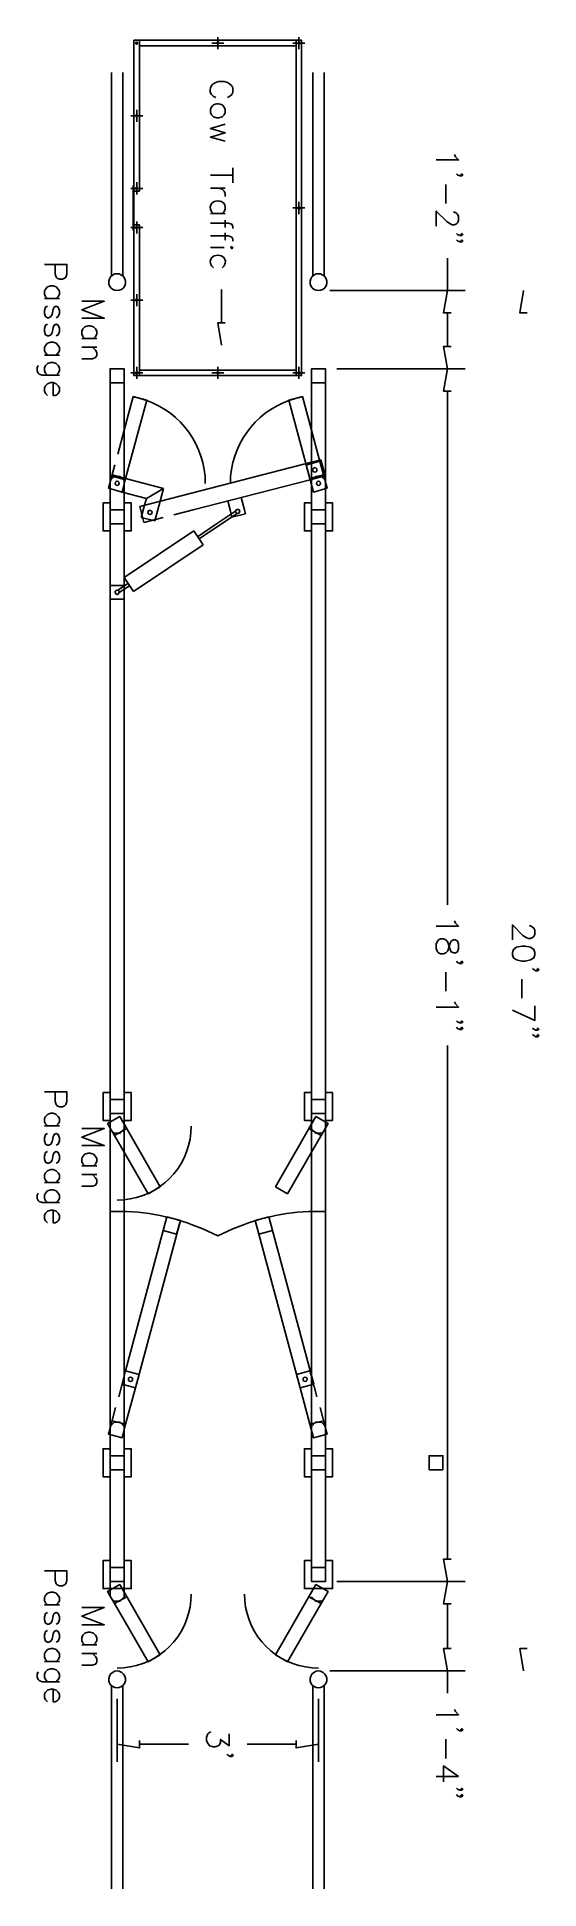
# Model space of a CAD drawing. Extents: x 517 to 607, y 384 to 716.
import ezdxf

# ---------------------------------------------------------------- set-up
doc = ezdxf.new("R2010")
doc.units = 0
doc.layers.add('Sort_Gate_Installation', color=7, linetype='CONTINUOUS')

msp = doc.modelspace()

# ---------------------------------------------------------------- linework, layer by layer
at = {"layer": 'Sort_Gate_Installation', "color": 7}
for points in [[(534.29, 681.93), (534.29, 654.94), (564.29, 654.94), (564.29, 714.94), (534.29, 714.94), (534.29, 687.93)], [(534.66, 714.3), (534.79, 714.25), (534.79, 714.25)], [(534.79, 714.25), (534.93, 714.3)], [(535.3, 714.94), (535.3, 687.93)], [(563.3, 713.93), (535.3, 713.93)], [(548.21, 714.43), (550.37, 714.43)], [(549.17, 714.3), (549.3, 714.25), (549.3, 714.25)], [(549.3, 715.53), (549.3, 713.37)], [(549.3, 714.25), (549.43, 714.3)], [(562.71, 714.43), (564.87, 714.43)], [(563.3, 654.94), (563.3, 714.94)], [(563.67, 714.3), (563.81, 714.25), (563.81, 714.25)], [(563.81, 715.53), (563.81, 713.37)], [(563.81, 714.25), (563.94, 714.3)], [(530.29, 709.18), (530.29, 672.78)], [(532.29, 672.78), (532.29, 709.18)], [(566.29, 672.78), (566.29, 709.18)], [(568.29, 709.18), (568.29, 672.78)], [(551.01, 704.7), (551.41, 704.89), (551.78, 705.26), (551.97, 705.63), (551.97, 706.41), (551.78, 706.78), (551.41, 707.18), (551.01, 707.37), (550.45, 707.55), (549.49, 707.55)], [(547.97, 702.59), (547.97, 702.03), (548.15, 701.63), (548.53, 701.26), (549.11, 701.07), (549.49, 701.07), (550.07, 701.26), (550.45, 701.63), (550.63, 702.03), (550.63, 702.59), (550.63, 702.59)], [(548.15, 705.26), (548.53, 704.89), (548.93, 704.7)], [(550.63, 702.59), (550.45, 702.97), (550.07, 703.37)], [(533.73, 701.45), (535.89, 701.45)], [(534.66, 701.31), (534.79, 701.23), (534.79, 701.23)], [(534.79, 702.51), (534.79, 700.35)], [(534.79, 701.23), (534.93, 701.31)], [(550.63, 699.93), (547.97, 699.18), (550.63, 698.41), (547.97, 697.63), (550.63, 696.89)], [(591.59, 694.49), (591.78, 694.09), (592.34, 693.53), (588.34, 693.53)], [(534.79, 689.53), (534.79, 687.37)], [(551.97, 690.78), (547.97, 690.78)], [(551.97, 692.11), (551.97, 689.45)], [(592.93, 690.67), (592.74, 690.86), (592.93, 691.05), (593.11, 690.86), (592.93, 690.67), (592.55, 690.67), (592.15, 690.86), (591.97, 691.05)], [(533.73, 688.43), (535.89, 688.43)], [(534.29, 688.94), (534.18, 688.94), (534.18, 687.93), (534.29, 687.93), (534.29, 688.94), (534.29, 688.94)], [(534.18, 688.94), (534.18, 688.94)], [(534.29, 688.94), (534.18, 688.94), (534.18, 680.94), (534.29, 680.94), (534.29, 688.94), (534.29, 688.94)], [(534.18, 688.94), (534.18, 688.94)], [(534.29, 687.93), (535.3, 687.93)], [(534.66, 688.3), (534.79, 688.25), (534.79, 688.25)], [(534.79, 688.25), (534.93, 688.3)], [(550.63, 688.51), (547.97, 688.51)], [(549.49, 688.51), (550.07, 688.3), (550.45, 687.93), (550.63, 687.55), (550.63, 686.97)], [(563.81, 686.01), (563.81, 683.85)], [(590.07, 689.15), (590.07, 685.71)], [(550.63, 683.93), (547.97, 683.93)], [(548.15, 684.3), (548.53, 683.93)], [(550.07, 683.93), (550.45, 684.3)], [(550.63, 682.78), (550.63, 681.45)], [(562.71, 684.94), (564.87, 684.94)], [(563.67, 684.81), (563.81, 684.75), (563.81, 684.75)], [(563.81, 684.75), (563.94, 684.81)], [(591.41, 684.19), (591.59, 684.19), (591.97, 684.01), (592.15, 683.82), (592.34, 683.42), (592.34, 682.67), (592.15, 682.27), (591.97, 682.09), (591.59, 681.9), (591.22, 681.9), (590.82, 682.09), (590.26, 682.49), (588.34, 684.38), (588.34, 681.71)], [(533.73, 681.45), (535.89, 681.45)], [(534.29, 681.93), (534.18, 681.93), (534.18, 680.94), (534.29, 680.94), (534.29, 681.93), (534.29, 681.93)], [(534.18, 681.93), (534.18, 681.93)], [(534.29, 681.93), (535.3, 681.93)], [(534.79, 681.23), (534.93, 681.31), (534.98, 681.45), (534.93, 681.55), (534.79, 681.63), (534.66, 681.55), (534.61, 681.45), (534.66, 681.31), (534.79, 681.23), (534.79, 681.23)], [(534.79, 682.51), (534.79, 680.35)], [(535.3, 681.93), (535.3, 654.94)], [(551.97, 681.26), (551.97, 681.63), (551.78, 682.03), (551.19, 682.22), (547.97, 682.22)], [(551.97, 678.97), (551.97, 679.37), (551.78, 679.74), (551.19, 679.93), (547.97, 679.93)], [(550.63, 680.51), (550.63, 679.18)], [(592.93, 680.01), (592.74, 680.19), (592.93, 680.38), (593.11, 680.19), (592.93, 680.01), (592.55, 680.01), (592.15, 680.19), (591.97, 680.38)], [(550.45, 677.85), (547.97, 677.85)], [(551.78, 678.03), (551.59, 677.85), (551.78, 677.63), (551.97, 677.85), (551.78, 678.03), (551.78, 678.03)], [(592.93, 678.86), (592.74, 679.05), (592.93, 679.23), (593.11, 679.05), (592.93, 678.86), (592.55, 678.86), (592.15, 679.05), (591.97, 679.23)], [(518.31, 674.83), (522.31, 674.83), (522.31, 673.1), (522.1, 672.54), (521.91, 672.35), (521.54, 672.17), (520.98, 672.17), (520.58, 672.35), (520.39, 672.54), (520.21, 673.1), (520.21, 674.83)], [(531.67, 673.13), (531.3, 673.15), (530.9, 673.13)], [(548.15, 674.59), (548.53, 674.22)], [(550.07, 674.22), (550.45, 674.59)], [(567.67, 673.13), (567.3, 673.15), (566.9, 673.13)], [(590.34, 670.17), (590.34, 675.98)], [(520.39, 668.73), (520.77, 669.1), (520.98, 669.5), (520.98, 670.06), (520.77, 670.43), (520.39, 670.83), (519.83, 671.02), (519.43, 671.02), (518.87, 670.83), (518.5, 670.43), (518.31, 670.06), (518.31, 669.5), (518.5, 669.1), (518.87, 668.73)], [(530.55, 670.38), (530.9, 670.22), (531.3, 670.17), (531.3, 670.17)], [(531.3, 670.17), (531.67, 670.22), (532.05, 670.38)], [(534.79, 669.53), (534.79, 667.37)], [(549.97, 664.38), (549.97, 670.38)], [(566.55, 670.38), (566.9, 670.22), (567.3, 670.17), (567.3, 670.17)], [(567.3, 670.17), (567.67, 670.22), (568.05, 670.38)], [(569.3, 670.17), (593.54, 670.17)], [(591.01, 666.17), (589.67, 666.17), (590.34, 670.17)], [(604.63, 666.17), (603.3, 666.17), (603.97, 670.17)], [(520.98, 668.73), (518.31, 668.73)], [(520.39, 665.29), (520.77, 665.5), (520.98, 666.06), (520.98, 666.62), (520.77, 667.21), (520.39, 667.39), (520.02, 667.21), (519.83, 666.83), (519.65, 665.87), (519.43, 665.5), (519.06, 665.29), (518.87, 665.29), (518.5, 665.5), (518.31, 666.06), (518.31, 666.62), (518.5, 667.21), (518.87, 667.39)], [(524.98, 668.25), (528.98, 668.25), (524.98, 666.73), (528.98, 665.21), (524.98, 665.21)], [(533.73, 668.43), (535.89, 668.43)], [(534.66, 668.3), (534.79, 668.25), (534.79, 668.25)], [(534.79, 668.25), (534.93, 668.3)], [(590.34, 660.17), (590.34, 666.17)], [(520.39, 662.06), (520.77, 662.25), (520.98, 662.83), (520.98, 663.39), (520.77, 663.95), (520.39, 664.17), (520.02, 663.95), (519.83, 663.58), (519.65, 662.62), (519.43, 662.25), (519.06, 662.06), (518.87, 662.06), (518.5, 662.25), (518.31, 662.83), (518.31, 663.39), (518.5, 663.95), (518.87, 664.17)], [(527.06, 661.58), (527.43, 661.95), (527.65, 662.35), (527.65, 662.91), (527.43, 663.29), (527.06, 663.69), (526.5, 663.87), (526.1, 663.87), (525.54, 663.69), (525.17, 663.29), (524.98, 662.91), (524.98, 662.35), (525.17, 661.95), (525.54, 661.58)], [(550.63, 664.38), (549.3, 664.38), (549.97, 660.38)], [(520.39, 658.62), (520.77, 659.02), (520.98, 659.39), (520.98, 659.95), (520.77, 660.35), (520.39, 660.73), (519.83, 660.91), (519.43, 660.91), (518.87, 660.73), (518.5, 660.35), (518.31, 659.95), (518.31, 659.39), (518.5, 659.02), (518.87, 658.62)], [(527.65, 661.58), (524.98, 661.58)], [(527.65, 660.06), (524.98, 660.06)], [(526.87, 660.06), (527.43, 659.5), (527.65, 659.1), (527.65, 658.54), (527.43, 658.17), (526.87, 657.95), (524.98, 657.95)], [(591.01, 660.17), (589.67, 660.17), (590.34, 656.17)], [(520.98, 655.02), (517.91, 655.02), (517.35, 655.21), (517.17, 655.39), (516.98, 655.77), (516.98, 656.35), (517.17, 656.73)], [(520.98, 658.62), (518.31, 658.62)], [(520.39, 655.02), (520.77, 655.39), (520.98, 655.77), (520.98, 656.35), (520.77, 656.73), (520.39, 657.1), (519.83, 657.29), (519.43, 657.29), (518.87, 657.1), (518.5, 656.73), (518.31, 656.35), (518.31, 655.77), (518.5, 655.39), (518.87, 655.02)], [(532.55, 653.66), (530.05, 653.66), (530.05, 656.17), (532.55, 656.17), (532.55, 653.66), (532.55, 653.66)], [(534.79, 656.51), (534.79, 654.35)], [(549.3, 656.51), (549.3, 654.35)], [(563.81, 656.51), (563.81, 654.35)], [(568.55, 653.66), (566.05, 653.66), (566.05, 656.17), (568.55, 656.17), (568.55, 653.66), (568.55, 653.66)], [(570.55, 656.17), (593.54, 656.17)], [(570.55, 656.17), (593.54, 656.17)], [(591.01, 652.17), (589.67, 652.17), (590.34, 656.17)], [(519.83, 653.69), (519.83, 651.39), (520.21, 651.39), (520.58, 651.58), (520.77, 651.77), (520.98, 652.17), (520.98, 652.73), (520.77, 653.1), (520.39, 653.5), (519.83, 653.69), (519.43, 653.69), (518.87, 653.5), (518.5, 653.1), (518.31, 652.73), (518.31, 652.17), (518.5, 651.77), (518.87, 651.39)], [(530.05, 653.66), (530.05, 630.91)], [(532.55, 653.66), (532.55, 630.91)], [(533.73, 655.45), (535.89, 655.45)], [(534.79, 655.23), (534.93, 655.31), (534.98, 655.45), (534.93, 655.55), (534.79, 655.63), (534.66, 655.55), (534.61, 655.45), (534.66, 655.31), (534.79, 655.23), (534.79, 655.23)], [(535.3, 655.93), (563.3, 655.93)], [(548.21, 655.45), (550.37, 655.45)], [(549.3, 655.23), (549.43, 655.31), (549.49, 655.45), (549.43, 655.55), (549.3, 655.63), (549.17, 655.55), (549.11, 655.45), (549.17, 655.31), (549.3, 655.23), (549.3, 655.23)], [(562.71, 655.45), (564.87, 655.45)], [(563.81, 655.23), (563.94, 655.31), (563.99, 655.45), (563.94, 655.55), (563.81, 655.63), (563.67, 655.55), (563.62, 655.45), (563.67, 655.31), (563.81, 655.23), (563.81, 655.23)], [(566.05, 653.66), (566.05, 630.91)], [(568.55, 653.66), (568.55, 630.91)], [(534.15, 651.18), (532.55, 645.15)], [(535.41, 650.86), (534.15, 651.15)], [(564.42, 651.18), (566.05, 645.15), (567.46, 639.82), (568.18, 637.18), (565.75, 636.54), (565.06, 639.21), (562.02, 650.54), (564.42, 651.18)], [(564.45, 651.15), (563.19, 650.86)], [(590.34, 652.17), (590.34, 560.25)], [(539.59, 634.73), (532.55, 636.62)], [(547.03, 635.66), (547.01, 636.94)], [(551.59, 636.94), (551.54, 635.66)], [(536.53, 632.97), (532.18, 634.11)], [(536.53, 632.97), (539.59, 634.73)], [(553.49, 633.13), (554.05, 630.91), (554.23, 630.22)], [(530.05, 632.17), (528.79, 632.17), (528.79, 627.15), (530.05, 627.15)], [(532.55, 628.41), (530.05, 628.41), (530.05, 525.39), (532.55, 525.39), (532.55, 628.41), (532.55, 628.41), (530.05, 628.41), (530.05, 630.91), (532.55, 630.91), (532.55, 628.41), (532.55, 628.41)], [(532.55, 627.15), (533.81, 627.15), (533.81, 632.17), (532.55, 632.17)], [(545.67, 626.11), (549.06, 628.41), (552.47, 630.67)], [(545.97, 625.71), (549.97, 628.41), (552.74, 630.27)], [(551.06, 632.51), (551.49, 630.91), (551.81, 629.61)], [(566.05, 632.17), (564.79, 632.17), (564.79, 627.15), (566.05, 627.15)], [(568.55, 628.41), (566.05, 628.41), (566.05, 525.39), (568.55, 525.39), (568.55, 628.41), (568.55, 628.41), (566.05, 628.41), (566.05, 630.91), (568.55, 630.91), (568.55, 628.41), (568.55, 628.41)], [(568.55, 627.15), (569.81, 627.15), (569.81, 632.17), (568.55, 632.17)], [(530.05, 628.41), (530.05, 628.41)], [(544.98, 627.15), (532.53, 618.81), (534.21, 616.3)], [(544.98, 627.15), (546.66, 624.67)], [(566.05, 628.41), (566.05, 628.41)], [(534.21, 616.3), (546.66, 624.67)], [(591.59, 557.37), (591.78, 556.99), (592.34, 556.43), (588.34, 556.43)], [(592.34, 553.18), (592.15, 553.77), (591.78, 553.95), (591.41, 553.95), (591.01, 553.77), (590.82, 553.37), (590.63, 552.62), (590.45, 552.03), (590.07, 551.66), (589.67, 551.47), (589.11, 551.47), (588.74, 551.66), (588.55, 551.85), (588.34, 552.43), (588.34, 553.18), (588.55, 553.77), (588.74, 553.95), (589.11, 554.14), (589.67, 554.14), (590.07, 553.95), (590.45, 553.55), (590.63, 552.99), (590.82, 552.22), (591.01, 551.85), (591.41, 551.66), (591.78, 551.66), (592.15, 551.85), (592.34, 552.43), (592.34, 553.18), (592.34, 553.18)], [(605.01, 556.46), (605.19, 556.46), (605.57, 556.27), (605.78, 556.09), (605.97, 555.71), (605.97, 554.94), (605.78, 554.57), (605.57, 554.38), (605.19, 554.19), (604.82, 554.19), (604.45, 554.38), (603.86, 554.75), (601.97, 556.65), (601.97, 553.98)], [(592.93, 549.77), (592.74, 549.95), (592.93, 550.14), (593.11, 549.95), (592.93, 549.77), (592.55, 549.77), (592.15, 549.95), (591.97, 550.14)], [(605.97, 551.71), (605.78, 552.27), (605.19, 552.65), (604.23, 552.86), (603.67, 552.86), (602.71, 552.65), (602.15, 552.27), (601.97, 551.71), (601.97, 551.31), (602.15, 550.75), (602.71, 550.38), (603.67, 550.19), (604.23, 550.19), (605.19, 550.38), (605.78, 550.75), (605.97, 551.31), (605.97, 551.71), (605.97, 551.71)], [(590.07, 548.22), (590.07, 544.81)], [(603.67, 546.94), (603.67, 543.53)], [(606.53, 548.46), (606.34, 548.65), (606.53, 548.86), (606.71, 548.65), (606.53, 548.46), (606.15, 548.46), (605.78, 548.65), (605.57, 548.86)], [(591.59, 542.89), (591.78, 542.51), (592.34, 541.95), (588.34, 541.95)], [(601.97, 541.42), (605.97, 539.53), (605.97, 542.19)], [(592.93, 539.1), (592.74, 539.29), (592.93, 539.47), (593.11, 539.29), (592.93, 539.1), (592.55, 539.1), (592.15, 539.29), (591.97, 539.47)], [(592.93, 537.95), (592.74, 538.14), (592.93, 538.33), (593.11, 538.14), (592.93, 537.95), (592.55, 537.95), (592.15, 538.14), (591.97, 538.33)], [(606.53, 537.79), (606.34, 537.98), (606.53, 538.19), (606.71, 537.98), (606.53, 537.79), (606.15, 537.79), (605.78, 537.98), (605.57, 538.19)], [(606.53, 536.65), (606.34, 536.86), (606.53, 537.05), (606.71, 536.86), (606.53, 536.65), (606.15, 536.65), (605.78, 536.86), (605.57, 537.05)], [(590.34, 443.15), (590.34, 535.07)], [(518.31, 526.75), (522.31, 526.75), (522.31, 525.05), (522.1, 524.49), (521.91, 524.3), (521.54, 524.09), (520.98, 524.09), (520.58, 524.3), (520.39, 524.49), (520.21, 525.05), (520.21, 526.75)], [(530.05, 526.65), (528.79, 526.65), (528.79, 521.66), (530.05, 521.66)], [(532.55, 522.91), (530.05, 522.91), (530.05, 525.39), (532.55, 525.39), (532.55, 522.91), (532.55, 522.91), (530.05, 522.91), (530.05, 461.66), (532.55, 461.66), (532.55, 522.91), (532.55, 522.91)], [(532.55, 521.66), (533.81, 521.66), (533.81, 526.65), (532.55, 526.65)], [(566.05, 526.65), (564.79, 526.65), (564.79, 521.66), (566.05, 521.66)], [(568.55, 522.91), (566.05, 522.91), (566.05, 525.39), (568.55, 525.39), (568.55, 522.91), (568.55, 522.91), (566.05, 522.91), (566.05, 461.66), (568.55, 461.66), (568.55, 522.91), (568.55, 522.91)], [(568.55, 521.66), (569.81, 521.66), (569.81, 526.65), (568.55, 526.65)], [(520.39, 520.67), (520.77, 521.05), (520.98, 521.42), (520.98, 522.01), (520.77, 522.38), (520.39, 522.75), (519.83, 522.97), (519.43, 522.97), (518.87, 522.75), (518.5, 522.38), (518.31, 522.01), (518.31, 521.42), (518.5, 521.05), (518.87, 520.67)], [(520.98, 520.67), (518.31, 520.67)], [(529.59, 521.1), (530.05, 520.33)], [(530.05, 522.91), (530.05, 522.91)], [(532.55, 520.14), (532.55, 522.91), (530.05, 522.91), (530.05, 520.14), (530.79, 519.39), (531.81, 519.39), (532.55, 520.14)], [(544.5, 519.5), (544.55, 520.65)], [(566.05, 522.91), (566.05, 522.91)], [(520.39, 517.23), (520.77, 517.42), (520.98, 518.01), (520.98, 518.57), (520.77, 519.15), (520.39, 519.34), (520.02, 519.15), (519.83, 518.75), (519.65, 517.82), (519.43, 517.42), (519.06, 517.23), (518.87, 517.23), (518.5, 517.42), (518.31, 518.01), (518.31, 518.57), (518.5, 519.15), (518.87, 519.34)], [(524.98, 520.19), (528.98, 520.19), (524.98, 518.67), (528.98, 517.15), (524.98, 517.15)], [(520.39, 514.01), (520.77, 514.19), (520.98, 514.75), (520.98, 515.34), (520.77, 515.9), (520.39, 516.09), (520.02, 515.9), (519.83, 515.53), (519.65, 514.57), (519.43, 514.19), (519.06, 514.01), (518.87, 514.01), (518.5, 514.19), (518.31, 514.75), (518.31, 515.34), (518.5, 515.9), (518.87, 516.09)], [(527.06, 513.53), (527.43, 513.9), (527.65, 514.3), (527.65, 514.86), (527.43, 515.23), (527.06, 515.63), (526.5, 515.82), (526.1, 515.82), (525.54, 515.63), (525.17, 515.23), (524.98, 514.86), (524.98, 514.3), (525.17, 513.9), (525.54, 513.53)], [(520.39, 510.57), (520.77, 510.97), (520.98, 511.34), (520.98, 511.9), (520.77, 512.3), (520.39, 512.67), (519.83, 512.86), (519.43, 512.86), (518.87, 512.67), (518.5, 512.3), (518.31, 511.9), (518.31, 511.34), (518.5, 510.97), (518.87, 510.57)], [(520.98, 510.57), (518.31, 510.57)], [(527.65, 513.53), (524.98, 513.53)], [(527.65, 512.01), (524.98, 512.01)], [(526.87, 512.01), (527.43, 511.42), (527.65, 511.05), (527.65, 510.49), (527.43, 510.09), (526.87, 509.9), (524.98, 509.9)], [(520.98, 506.97), (517.91, 506.97), (517.35, 507.15), (517.17, 507.34), (516.98, 507.71), (516.98, 508.3), (517.17, 508.67)], [(520.39, 506.97), (520.77, 507.34), (520.98, 507.71), (520.98, 508.3), (520.77, 508.67), (520.39, 509.05), (519.83, 509.23), (519.43, 509.23), (518.87, 509.05), (518.5, 508.67), (518.31, 508.3), (518.31, 507.71), (518.5, 507.34), (518.87, 506.97)], [(531.3, 507.39), (532.45, 507.45)], [(519.83, 505.63), (519.83, 503.34), (520.21, 503.34), (520.58, 503.53), (520.77, 503.71), (520.98, 504.09), (520.98, 504.67), (520.77, 505.05), (520.39, 505.42), (519.83, 505.63), (519.43, 505.63), (518.87, 505.42), (518.5, 505.05), (518.31, 504.67), (518.31, 504.09), (518.5, 503.71), (518.87, 503.34)], [(532.05, 505.39), (530.05, 505.39)], [(532.15, 474.46), (534.58, 473.79), (542.61, 503.74), (540.18, 504.41)], [(540.18, 504.41), (532.79, 476.86)], [(539.54, 501.98), (541.94, 501.34), (542.61, 503.74), (540.18, 504.41)], [(558.42, 504.41), (566.45, 474.46), (564.02, 473.79), (555.99, 503.74), (558.42, 504.41), (559.06, 501.98), (556.63, 501.34), (555.99, 503.74), (558.42, 504.41), (558.42, 504.41)], [(568.55, 505.39), (566.55, 505.39)], [(551.09, 501.87), (549.3, 500.99), (547.51, 501.87)], [(532.15, 474.46), (534.58, 473.79), (535.22, 476.22), (532.79, 476.86), (532.55, 475.9)], [(533.7, 474.97), (533.89, 475.02), (534.02, 475.15), (534.07, 475.34), (534.02, 475.53), (533.89, 475.66), (533.7, 475.71), (533.51, 475.66), (533.35, 475.53), (533.33, 475.34), (533.35, 475.15), (533.51, 475.02), (533.7, 474.97), (533.7, 474.97)], [(565.78, 476.86), (566.45, 474.46), (564.02, 473.79), (563.38, 476.22), (565.78, 476.86), (565.78, 476.86)], [(564.9, 474.97), (565.09, 475.02), (565.22, 475.15), (565.27, 475.34), (565.22, 475.53), (565.09, 475.66), (564.9, 475.71), (564.71, 475.66), (564.58, 475.53), (564.53, 475.34), (564.58, 475.15), (564.71, 475.02), (564.9, 474.97), (564.9, 474.97)], [(530.05, 466.57), (529.75, 465.53), (532.18, 464.86), (532.82, 467.29), (530.42, 467.93)], [(530.05, 461.66), (532.55, 461.66), (532.55, 466.91), (531.81, 467.66), (530.79, 467.66), (530.05, 466.91)], [(568.55, 466.57), (568.82, 465.53), (566.42, 464.86), (565.75, 467.29), (568.18, 467.93)], [(530.05, 462.91), (528.79, 462.91), (528.79, 457.9), (530.05, 457.9)], [(532.55, 459.15), (530.05, 459.15), (530.05, 461.66), (532.55, 461.66), (532.55, 459.15), (532.55, 459.15)], [(532.55, 457.9), (533.81, 457.9), (533.81, 462.91), (532.55, 462.91)], [(566.05, 462.91), (564.79, 462.91), (564.79, 457.9), (566.05, 457.9)], [(568.55, 459.15), (566.05, 459.15), (566.05, 461.66), (568.55, 461.66), (568.55, 459.15), (568.55, 459.15)], [(568.55, 457.9), (569.81, 457.9), (569.81, 462.91), (568.55, 462.91)], [(589.54, 459.15), (587.06, 459.15), (587.06, 461.66), (589.54, 461.66), (589.54, 459.15), (589.54, 459.15)], [(530.05, 459.15), (530.05, 459.15)], [(530.05, 459.15), (530.05, 441.66)], [(532.55, 459.15), (532.55, 441.66)], [(566.05, 459.15), (566.05, 459.15)], [(566.05, 459.15), (566.05, 441.66)], [(568.55, 459.15), (568.55, 441.66)], [(587.06, 459.15), (587.06, 459.15)], [(518.31, 441.05), (522.31, 441.05), (522.31, 439.34), (522.1, 438.75), (521.91, 438.57), (521.54, 438.38), (520.98, 438.38), (520.58, 438.57), (520.39, 438.75), (520.21, 439.34), (520.21, 441.05)], [(530.05, 442.91), (528.79, 442.91), (528.79, 437.9), (530.05, 437.9)], [(530.05, 437.9), (533.81, 437.9), (533.81, 442.91), (532.55, 442.91)], [(532.55, 439.15), (530.05, 439.15), (530.05, 441.66), (532.55, 441.66), (532.55, 439.15), (532.55, 439.15)], [(566.05, 442.91), (564.79, 442.91), (564.79, 441.66)], [(568.55, 437.9), (564.79, 437.9), (564.79, 441.66)], [(568.55, 439.15), (566.05, 439.15), (566.05, 441.66), (568.55, 441.66), (568.55, 439.15), (568.55, 439.15)], [(568.55, 437.9), (569.81, 437.9), (569.81, 442.91), (568.55, 442.91)], [(591.01, 443.15), (589.67, 443.15), (590.34, 439.15)], [(530.85, 435.21), (532.55, 432.25), (536.85, 424.81), (539.01, 426.06), (531.75, 438.62), (529.59, 437.37), (530.85, 435.21), (533.01, 436.43), (531.75, 438.62), (529.59, 437.37)], [(530.05, 439.15), (530.05, 439.15)], [(532.55, 436.41), (532.55, 439.15), (530.05, 439.15), (530.05, 436.41), (530.79, 435.66), (531.81, 435.66), (532.55, 436.41), (532.55, 436.41)], [(567.75, 435.21), (566.05, 432.25), (561.75, 424.81), (559.59, 426.06), (566.85, 438.62)], [(569.01, 437.37), (567.75, 435.21), (565.59, 436.43), (566.85, 438.62), (569.01, 437.37), (569.01, 437.37)], [(566.05, 439.15), (566.05, 439.15)], [(570.55, 439.15), (593.54, 439.15)], [(570.55, 439.15), (593.54, 439.15)], [(591.01, 435.15), (589.67, 435.15), (590.34, 439.15)], [(520.39, 434.97), (520.77, 435.34), (520.98, 435.71), (520.98, 436.3), (520.77, 436.67), (520.39, 437.05), (519.83, 437.23), (519.43, 437.23), (518.87, 437.05), (518.5, 436.67), (518.31, 436.3), (518.31, 435.71), (518.5, 435.34), (518.87, 434.97)], [(520.98, 434.97), (518.31, 434.97)], [(524.98, 434.49), (528.98, 434.49), (524.98, 432.97), (528.98, 431.42), (524.98, 431.42)], [(529.59, 437.37), (530.05, 436.57)], [(544.5, 435.74), (544.55, 436.91)], [(554.05, 436.91), (554.1, 435.74)], [(568.55, 436.41), (567.81, 435.66), (566.79, 435.66), (566.05, 436.41)], [(590.34, 435.15), (590.34, 427.15)], [(520.39, 431.53), (520.77, 431.71), (520.98, 432.3), (520.98, 432.86), (520.77, 433.42), (520.39, 433.63), (520.02, 433.42), (519.83, 433.05), (519.65, 432.09), (519.43, 431.71), (519.06, 431.53), (518.87, 431.53), (518.5, 431.71), (518.31, 432.3), (518.31, 432.86), (518.5, 433.42), (518.87, 433.63)], [(520.39, 428.3), (520.77, 428.49), (520.98, 429.05), (520.98, 429.63), (520.77, 430.19), (520.39, 430.38), (520.02, 430.19), (519.83, 429.82), (519.65, 428.86), (519.43, 428.49), (519.06, 428.3), (518.87, 428.3), (518.5, 428.49), (518.31, 429.05), (518.31, 429.63), (518.5, 430.19), (518.87, 430.38)], [(527.06, 427.82), (527.43, 428.19), (527.65, 428.57), (527.65, 429.15), (527.43, 429.53), (527.06, 429.9), (526.5, 430.09), (526.1, 430.09), (525.54, 429.9), (525.17, 429.53), (524.98, 429.15), (524.98, 428.57), (525.17, 428.19), (525.54, 427.82)], [(527.65, 427.82), (524.98, 427.82)], [(520.39, 424.86), (520.77, 425.23), (520.98, 425.63), (520.98, 426.19), (520.77, 426.57), (520.39, 426.97), (519.83, 427.15), (519.43, 427.15), (518.87, 426.97), (518.5, 426.57), (518.31, 426.19), (518.31, 425.63), (518.5, 425.23), (518.87, 424.86)], [(520.98, 424.86), (518.31, 424.86)], [(527.65, 426.3), (524.98, 426.3)], [(526.87, 426.3), (527.43, 425.71), (527.65, 425.34), (527.65, 424.75), (527.43, 424.38), (526.87, 424.19), (524.98, 424.19)], [(591.01, 427.15), (589.67, 427.15), (590.34, 423.15)], [(604.63, 427.15), (603.3, 427.15), (603.97, 423.15)], [(520.98, 421.23), (517.91, 421.23), (517.35, 421.42), (517.17, 421.63), (516.98, 422.01), (516.98, 422.57), (517.17, 422.97)], [(520.39, 421.23), (520.77, 421.63), (520.98, 422.01), (520.98, 422.57), (520.77, 422.97), (520.39, 423.34), (519.83, 423.53), (519.43, 423.53), (518.87, 423.34), (518.5, 422.97), (518.31, 422.57), (518.31, 422.01), (518.5, 421.63), (518.87, 421.23)], [(531.67, 423.1), (531.3, 423.15), (530.9, 423.1)], [(531.3, 423.66), (532.45, 423.71)], [(566.15, 423.71), (567.3, 423.66)], [(567.67, 423.1), (567.3, 423.15), (566.9, 423.1)], [(569.3, 423.15), (593.54, 423.15)], [(590.34, 423.15), (590.34, 419.15)], [(519.83, 419.9), (519.83, 417.63), (520.21, 417.63), (520.58, 417.82), (520.77, 418.01), (520.98, 418.38), (520.98, 418.97), (520.77, 419.34), (520.39, 419.71), (519.83, 419.9), (519.43, 419.9), (518.87, 419.71), (518.5, 419.34), (518.31, 418.97), (518.31, 418.38), (518.5, 418.01), (518.87, 417.63)], [(530.29, 384.14), (530.29, 420.54)], [(530.55, 420.35), (530.9, 420.19), (531.3, 420.14), (531.3, 420.14)], [(531.3, 420.14), (531.67, 420.19), (532.05, 420.35)], [(531.3, 418.14), (531.3, 406.86)], [(532.29, 420.54), (532.29, 384.14)], [(566.29, 420.54), (566.29, 384.14)], [(566.55, 420.35), (566.9, 420.19), (567.3, 420.14), (567.3, 420.14)], [(567.3, 420.14), (567.67, 420.19), (568.05, 420.35)], [(567.3, 418.14), (567.3, 406.86)], [(568.29, 384.14), (568.29, 420.54)], [(591.59, 416.27), (591.78, 415.9), (592.34, 415.31), (588.34, 415.31)], [(551.3, 411.87), (551.3, 409.77), (549.78, 410.91), (549.78, 410.35), (549.59, 409.95), (549.38, 409.77), (548.82, 409.58), (548.45, 409.58), (547.86, 409.77), (547.49, 410.14), (547.3, 410.73), (547.3, 411.29), (547.49, 411.87), (547.67, 412.06), (548.05, 412.25)], [(590.07, 410.94), (590.07, 407.5)], [(592.93, 412.46), (592.74, 412.65), (592.93, 412.83), (593.11, 412.65), (592.93, 412.46), (592.55, 412.46), (592.15, 412.65), (591.97, 412.83)], [(535.3, 410.73), (535.3, 409.39), (531.3, 410.06)], [(535.3, 410.06), (544.05, 410.06)], [(551.86, 407.87), (551.67, 408.06), (551.86, 408.25), (552.05, 408.06), (551.86, 407.87), (551.49, 407.87), (551.11, 408.06), (550.93, 408.25)], [(563.3, 410.06), (554.55, 410.06)], [(563.3, 410.73), (563.3, 409.39), (567.3, 410.06)], [(592.34, 404.27), (589.67, 406.17), (589.67, 403.31)], [(592.34, 404.27), (588.34, 404.27)], [(592.93, 401.79), (592.74, 401.98), (592.93, 402.17), (593.11, 401.98), (592.93, 401.79), (592.55, 401.79), (592.15, 401.98), (591.97, 402.17)], [(592.93, 400.65), (592.74, 400.83), (592.93, 401.05), (593.11, 400.83), (592.93, 400.65), (592.55, 400.65), (592.15, 400.83), (591.97, 401.05)]]:
    msp.add_lwpolyline(points, dxfattribs=at)
at = {"layer": 'Sort_Gate_Installation', "color": 1}
for points in [[(530.42, 637.18), (532.82, 636.54), (536.58, 650.54), (534.15, 651.18)], [(532.55, 645.15), (531.41, 640.91)], [(567.73, 639.9), (566.05, 639.47), (535.33, 631.53)], [(568.18, 637.18), (565.75, 636.54), (565.11, 638.94), (567.54, 639.61), (568.18, 637.18), (568.18, 637.18)], [(567.73, 639.9), (568.47, 636.99)], [(530.9, 638.99), (529.75, 634.78), (532.18, 634.11), (532.82, 636.54), (530.42, 637.18)], [(530.05, 630.91), (532.55, 630.91), (532.55, 636.17), (531.81, 636.91), (530.79, 636.91), (530.05, 636.17), (530.05, 630.91), (530.05, 630.91)], [(530.13, 636.99), (532.77, 636.3)], [(568.47, 636.99), (565.83, 636.3), (544.87, 630.91), (541.43, 630.01)], [(568.82, 634.78), (566.42, 634.11), (565.75, 636.54), (568.18, 637.18), (568.82, 634.78), (568.82, 634.78)], [(568.55, 630.91), (566.05, 630.91), (566.05, 636.17), (566.79, 636.91), (567.81, 636.91), (568.55, 636.17), (568.55, 630.91), (568.55, 630.91)], [(566.66, 637.69), (566.85, 637.74), (566.98, 637.87), (567.03, 638.06), (566.98, 638.25), (566.85, 638.41), (566.66, 638.43), (566.47, 638.41), (566.31, 638.25), (566.29, 638.06), (566.31, 637.87), (566.47, 637.74), (566.66, 637.69), (566.66, 637.69)], [(531.3, 635.29), (531.49, 635.34), (531.62, 635.47), (531.67, 635.66), (531.62, 635.85), (531.49, 635.98), (531.3, 636.03), (531.11, 635.98), (530.98, 635.85), (530.93, 635.66), (530.98, 635.47), (531.11, 635.34), (531.3, 635.29), (531.3, 635.29)], [(531.3, 635.29), (531.49, 635.34), (531.62, 635.47), (531.67, 635.66), (531.62, 635.85), (531.49, 635.98), (531.3, 636.03), (531.11, 635.98), (530.98, 635.85), (530.93, 635.66), (530.98, 635.47), (531.11, 635.34), (531.3, 635.29), (531.3, 635.29)], [(535.62, 629.58), (536.21, 631.77), (536.53, 632.97)], [(538.05, 628.94), (538.98, 632.49), (539.59, 634.73)], [(567.3, 635.29), (567.49, 635.34), (567.62, 635.47), (567.67, 635.66), (567.62, 635.85), (567.49, 635.98), (567.3, 636.03), (567.11, 635.98), (566.98, 635.85), (566.93, 635.66), (566.98, 635.47), (567.11, 635.34), (567.3, 635.29), (567.3, 635.29)], [(535.33, 631.53), (536.07, 628.65)], [(537.14, 630.09), (537.33, 630.14), (537.49, 630.27), (537.54, 630.46), (537.49, 630.65), (537.33, 630.78), (537.14, 630.83), (536.95, 630.78), (536.82, 630.65), (536.77, 630.46), (536.82, 630.27), (536.95, 630.14), (537.14, 630.09), (537.14, 630.09)], [(554.23, 630.22), (551.81, 629.61)], [(552.66, 630.3), (552.85, 630.25), (552.85, 630.25)], [(552.85, 630.25), (553.03, 630.3)], [(538.05, 628.94), (535.62, 629.58)], [(539.51, 629.53), (536.07, 628.65)], [(530.05, 617.39), (532.55, 617.39), (532.55, 614.91), (530.05, 614.91), (530.05, 617.39), (530.05, 617.39)], [(531.38, 616.51), (533.22, 617.77)], [(531.67, 616.11), (533.51, 617.34)], [(531.11, 615.82), (531.3, 615.77), (531.3, 615.77)], [(531.3, 615.77), (531.49, 615.82)], [(530.85, 518.94), (532.55, 515.98), (536.85, 508.54), (539.01, 509.79), (531.75, 522.35), (529.59, 521.1)], [(530.85, 518.94), (533.01, 520.19), (531.75, 522.35), (529.59, 521.1), (530.85, 518.94), (530.85, 518.94)], [(567.75, 518.94), (566.05, 515.98), (561.75, 508.54), (559.59, 509.79), (566.85, 522.35)], [(567.75, 518.94), (565.59, 520.19), (566.85, 522.35), (569.01, 521.1), (567.75, 518.94), (567.75, 518.94)], [(568.55, 520.14), (567.81, 519.39), (566.79, 519.39), (566.05, 520.14)], [(530.42, 467.93), (532.82, 467.29), (534.58, 473.79), (532.15, 474.46)], [(532.55, 475.9), (531.57, 472.19)], [(566.05, 475.9), (567.03, 472.19)], [(568.18, 467.93), (565.75, 467.29), (564.02, 473.79)], [(531.03, 470.27), (530.05, 466.57)], [(566.05, 466.91), (566.79, 467.66), (567.81, 467.66), (568.55, 466.91)], [(567.57, 470.27), (568.55, 466.57)]]:
    msp.add_lwpolyline(points, dxfattribs=at)
at = {"layer": 'Sort_Gate_Installation', "color": 7}
for points in [[(534.93, 714.3), (535.18, 714.72), (534.4, 714.72), (534.66, 714.3)], [(549.43, 714.3), (549.69, 714.72), (548.91, 714.72), (549.17, 714.3)], [(563.94, 714.3), (564.2, 714.72), (563.42, 714.72), (563.67, 714.3)], [(549.49, 707.55), (548.34, 707.36), (547.45, 706.37), (548.15, 705.26)], [(550.07, 703.37), (549.2, 703.78), (548.31, 703.58), (547.97, 702.59)], [(534.93, 701.31), (535.18, 701.73), (534.4, 701.73), (534.66, 701.31)], [(534.93, 688.3), (535.18, 688.72), (534.4, 688.72), (534.66, 688.3)], [(550.45, 684.3), (551.63, 686.85), (546.97, 686.85), (548.15, 684.3)], [(563.94, 684.81), (564.2, 685.23), (563.42, 685.23), (563.67, 684.81)], [(550.45, 674.59), (551.65, 677.12), (546.95, 677.12), (548.15, 674.59)], [(530.9, 673.13), (529.58, 672.74), (529.45, 670.94), (530.55, 670.38)], [(532.05, 670.38), (533.21, 670.98), (532.95, 672.81), (531.67, 673.13)], [(566.9, 673.13), (565.58, 672.74), (565.45, 670.94), (566.55, 670.38)], [(568.05, 670.38), (569.21, 670.98), (568.95, 672.81), (567.67, 673.13)], [(534.93, 668.3), (535.18, 668.72), (534.4, 668.72), (534.66, 668.3)], [(547.01, 636.94), (546.43, 643.57), (541.84, 649.12), (535.41, 650.86)], [(563.19, 650.86), (556.79, 649.13), (552.14, 643.55), (551.59, 636.94)], [(532.45, 507.45), (538.84, 508.01), (543.94, 513.1), (544.5, 519.5)], [(547.51, 501.87), (542.66, 504.06), (537.38, 505.33), (532.05, 505.39)], [(566.55, 505.39), (561.22, 505.34), (555.94, 504.06), (551.09, 501.87)], [(532.45, 423.71), (538.84, 424.24), (543.93, 429.37), (544.5, 435.74)], [(554.1, 435.74), (554.68, 429.34), (559.73, 424.24), (566.15, 423.71)], [(530.9, 423.1), (529.58, 422.69), (529.44, 420.99), (530.55, 420.35)], [(532.05, 420.35), (533.17, 421), (533.01, 422.73), (531.67, 423.1)], [(566.9, 423.1), (565.58, 422.69), (565.44, 420.99), (566.55, 420.35)], [(568.05, 420.35), (569.17, 421), (569.01, 422.73), (567.67, 423.1)]]:
    msp.add_open_spline(points, degree=3, dxfattribs=at)
at = {"layer": 'Sort_Gate_Installation', "color": 1}
for points in [[(553.03, 630.3), (553.82, 631.25), (551.83, 631.21), (552.66, 630.3)], [(531.49, 615.82), (532.25, 616.76), (530.35, 616.76), (531.11, 615.82)]]:
    msp.add_open_spline(points, degree=3, dxfattribs=at)

doc.saveas('drawing.dxf')
